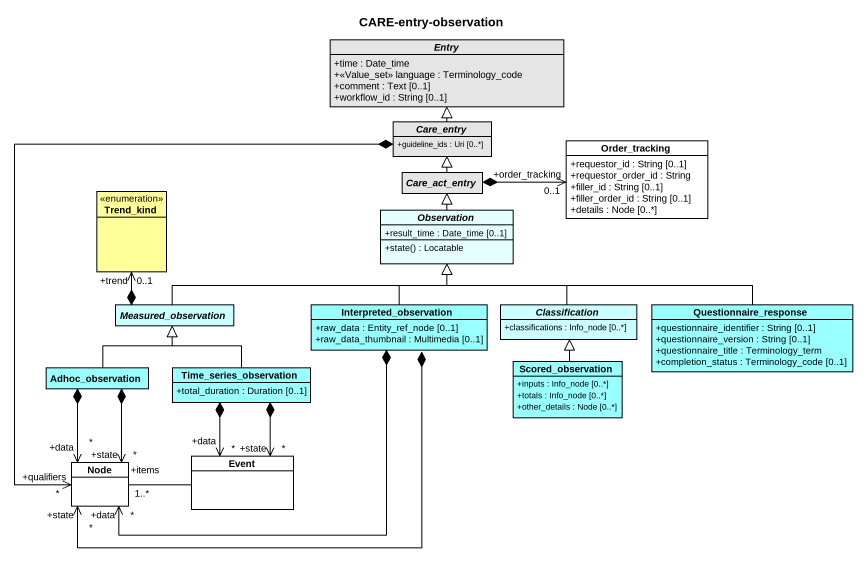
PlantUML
@startuml
title CARE-entry-observation
hide circle
hide empty members
skinparam classAttributeIconSize 0
abstract class Entry #E5E5E5 {
  +time : Date_time
  +<<Value_set>> language : Terminology_code
  +comment : Text [0..1]
  +workflow_id : String [0..1]
}
abstract class Care_entry #E5E5E5 {
  +guideline_ids : Uri [0..*]
}
class Order_tracking #FFFFFF {
  +requestor_id : String [0..1]
  +requestor_order_id : String
  +filler_id : String [0..1]
  +filler_order_id : String [0..1]
  +details : Node [0..*]
}
enum Trend_kind #FFFF99
abstract class Care_act_entry #E5E5E5
abstract class Observation #E5FFFF {
  +result_time : Date_time [0..1]
  +state() : Locatable
}
abstract class Measured_observation #CCFFFF
class Interpreted_observation #99FFFF {
  +raw_data : Entity_ref_node [0..1]
  +raw_data_thumbnail : Multimedia [0..1]
}
abstract class Classification #CCFFFF {
  +classifications : Info_node [0..*]
}
class Questionnaire_response #99FFFF {
  +questionnaire_identifier : String [0..1]
  +questionnaire_version : String [0..1]
  +questionnaire_title : Terminology_term
  +completion_status : Terminology_code [0..1]
}
class Adhoc_observation #99FFFF
class Time_series_observation #99FFFF {
  +total_duration : Duration [0..1]
}
class Scored_observation #99FFFF {
  +inputs : Info_node [0..*]
  +totals : Info_node [0..*]
  +other_details : Node [0..*]
}
class "Node" as Node_ #FFFFFF
class Event #FFFFFF
Care_entry -up-|> Entry
Care_act_entry -up-|> Care_entry
Care_act_entry *-right-> "+order_tracking\n0..1" Order_tracking
Observation -up-|> Care_act_entry
Measured_observation *-up-> "+trend\n0..1" Trend_kind
Measured_observation -right-|> Observation
Interpreted_observation -up-|> Observation
Classification -up-|> Observation
Questionnaire_response -left-|> Observation
Adhoc_observation -up-|> Measured_observation
Adhoc_observation *--> "+data\n*" Node_
Time_series_observation -up-|> Measured_observation
Time_series_observation *--> "+data\n*" Event
Time_series_observation *--> "+state\n*" Event
Scored_observation -up-|> Classification
Node_ "+qualifiers\n*" <-up-* Care_entry
Node_ "+data\n*" <-right-* Interpreted_observation
Node_ "+state\n*" <-right-* Interpreted_observation
Node_ "+state\n*" <-up-* Adhoc_observation
Event -left- "+items\n1..*" Node_
@enduml
